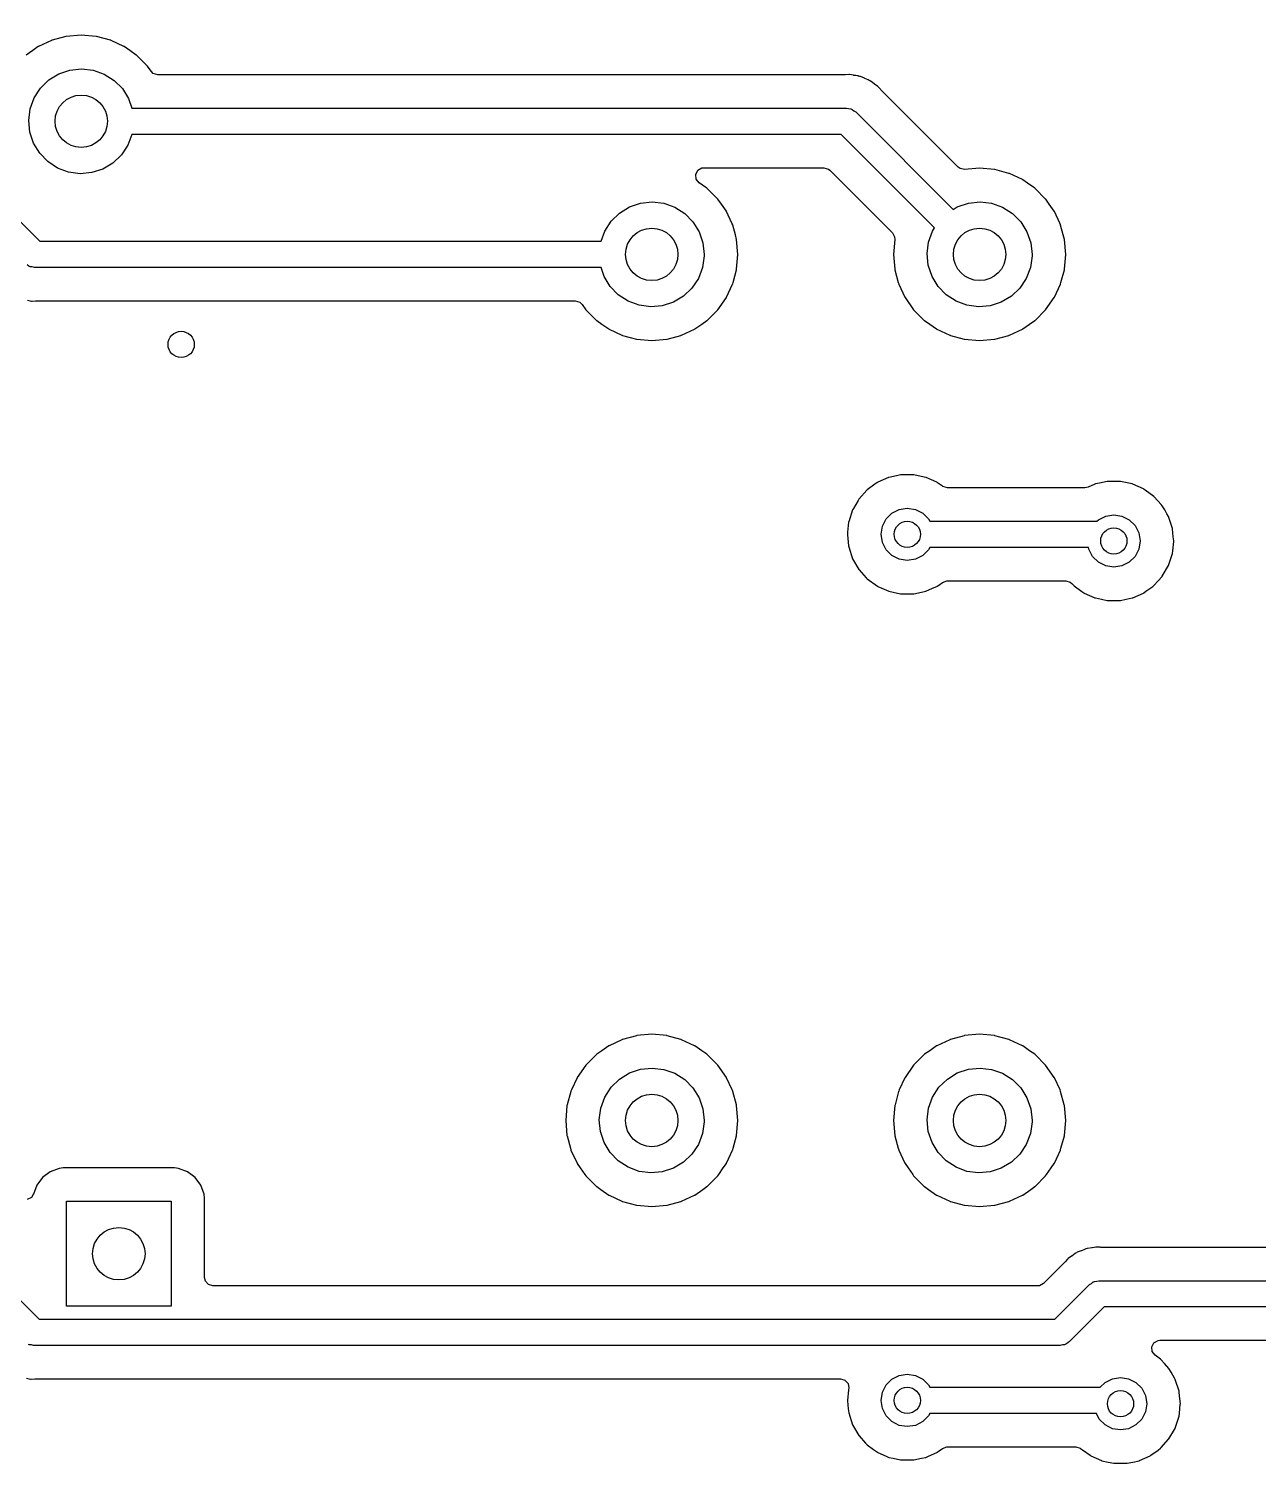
# Model space of a CAD drawing. Extents: x 61 to 228, y -146 to -45.
# Drawn here: x 183.6 to 202.36, y -92.75 to -70.88 of the extents above; entities that cross this region are included whole.
import ezdxf

# ---------------------------------------------------------------- set-up
doc = ezdxf.new("R2010")
doc.units = 0
doc.layers.add('BLACK', color=7, linetype='CONTINUOUS')

msp = doc.modelspace()

# ---------------------------------------------------------------- linework, layer by layer
at = {"layer": 'BLACK', "linetype": 'CONTINUOUS'}
for p, q in [((180.532, -70.877), (183.774, -74.1185)), ((183.95, -71.0564), (183.752, -71.1486)), ((183.955, -71.0541), (183.95, -71.0564)), ((183.95, -71.0564), (183.95, -71.0564)), ((183.96, -71.0527), (183.955, -71.0541)), ((184.171, -70.9963), (183.96, -71.0527)), ((183.96, -71.0527), (183.96, -71.0527)), ((184.176, -70.9949), (184.171, -70.9963)), ((184.171, -70.9963), (184.171, -70.9963)), ((184.404, -70.9749), (184.176, -70.9949)), ((184.632, -70.9949), (184.404, -70.9749)), ((184.637, -70.9963), (184.632, -70.9949)), ((184.848, -71.0527), (184.637, -70.9963)), ((184.637, -70.9963), (184.637, -70.9963)), ((184.853, -71.0541), (184.848, -71.0527)), ((184.848, -71.0527), (184.848, -71.0527)), ((184.858, -71.0564), (184.853, -71.0541)), ((185.056, -71.1486), (184.858, -71.0564)), ((184.858, -71.0564), (184.858, -71.0564)), ((183.664, -71.2093), (183.564, -71.279)), ((183.747, -71.1509), (183.664, -71.2093)), ((183.752, -71.1486), (183.747, -71.1509)), ((183.752, -71.1486), (183.752, -71.1486)), ((185.061, -71.1509), (185.056, -71.1486)), ((185.056, -71.1486), (185.056, -71.1486)), ((185.144, -71.2093), (185.061, -71.1509)), ((185.244, -71.279), (185.144, -71.2093)), ((185.248, -71.2822), (185.244, -71.279)), ((185.244, -71.279), (185.244, -71.279)), ((185.41, -71.4441), (185.248, -71.2822)), ((184.063, -71.5645), (184.232, -71.5071)), ((184.232, -71.5071), (184.41, -71.4884)), ((184.41, -71.4884), (184.587, -71.5095)), ((184.587, -71.5095), (184.755, -71.5694)), ((185.413, -71.4486), (185.41, -71.4441)), ((185.468, -71.5262), (185.413, -71.4486)), ((185.413, -71.4486), (185.413, -71.4486)), ((185.503, -71.5599), (185.468, -71.5262)), ((183.784, -71.7828), (183.911, -71.658)), ((183.911, -71.658), (184.063, -71.5645)), ((184.755, -71.5694), (184.905, -71.6649)), ((184.905, -71.6649), (185.031, -71.7915)), ((185.571, -71.5799), (185.503, -71.5599)), ((196.051, -71.5799), (185.571, -71.5799)), ((196.058, -71.5797), (196.051, -71.5799)), ((196.113, -71.5765), (196.058, -71.5797)), ((196.12, -71.5761), (196.113, -71.5765)), ((196.113, -71.5765), (196.113, -71.5765)), ((196.183, -71.5877), (196.12, -71.5761)), ((196.189, -71.5888), (196.183, -71.5877)), ((196.216, -71.5922), (196.189, -71.5888)), ((196.245, -71.5961), (196.216, -71.5922)), ((196.253, -71.5971), (196.245, -71.5961)), ((196.245, -71.5961), (196.245, -71.5961)), ((196.26, -71.5999), (196.253, -71.5971)), ((196.262, -71.6005), (196.26, -71.5999)), ((196.279, -71.6052), (196.262, -71.6005)), ((196.281, -71.606), (196.279, -71.6052)), ((196.289, -71.6074), (196.281, -71.606)), ((196.347, -71.6336), (196.289, -71.6074)), ((196.353, -71.6362), (196.347, -71.6336)), ((196.405, -71.6566), (196.353, -71.6362)), ((196.413, -71.6594), (196.405, -71.6566)), ((196.405, -71.6566), (196.405, -71.6566)), ((196.419, -71.6638), (196.413, -71.6594)), ((196.421, -71.665), (196.419, -71.6638)), ((196.436, -71.6734), (196.421, -71.665)), ((196.438, -71.6748), (196.436, -71.6734)), ((196.445, -71.6779), (196.438, -71.6748)), ((196.451, -71.6826), (196.445, -71.6779)), ((196.495, -71.7173), (196.451, -71.6826)), ((196.501, -71.7213), (196.495, -71.7173)), ((196.553, -71.758), (196.501, -71.7213)), ((196.586, -71.7961), (196.553, -71.758)), ((183.626, -72.1003), (183.687, -71.9327)), ((183.687, -71.9327), (183.784, -71.7828)), ((185.031, -71.7915), (185.125, -71.9427)), ((185.125, -71.9427), (185.176, -72.0884)), ((196.591, -71.8016), (196.586, -71.7961)), ((196.597, -71.8079), (196.591, -71.8016)), ((197.777, -72.9885), (196.597, -71.8079)), ((183.604, -72.2772), (183.626, -72.1003)), ((185.176, -72.0884), (196.076, -72.0884)), ((196.076, -72.0884), (196.108, -72.0959)), ((196.108, -72.0959), (196.141, -72.0996)), ((196.141, -72.0996), (196.151, -72.1058)), ((196.151, -72.1058), (196.162, -72.1083)), ((196.162, -72.1083), (196.188, -72.1292)), ((196.188, -72.1292), (196.217, -72.147)), ((196.217, -72.147), (197.703, -73.6329)), ((183.621, -72.4547), (183.604, -72.2772)), ((183.678, -72.624), (183.621, -72.4547)), ((183.77, -72.7765), (183.678, -72.624)), ((185.178, -72.4884), (185.116, -72.6541)), ((195.992, -72.4884), (185.178, -72.4884)), ((197.419, -73.9153), (195.992, -72.4884)), ((183.894, -72.9048), (183.77, -72.7765)), ((185.017, -72.8026), (184.888, -72.9256)), ((185.116, -72.6541), (185.017, -72.8026)), ((184.043, -73.0025), (183.894, -72.9048)), ((184.21, -73.0646), (184.043, -73.0025)), ((184.387, -73.0882), (184.21, -73.0646)), ((184.565, -73.0721), (184.387, -73.0882)), ((184.734, -73.0169), (184.565, -73.0721)), ((184.888, -72.9256), (184.734, -73.0169)), ((193.775, -73.1), (193.807, -73.0367)), ((193.807, -73.0367), (193.868, -73.0007)), ((193.868, -73.0007), (193.899, -72.9969)), ((193.899, -72.9969), (195.73, -72.9969)), ((195.73, -72.9969), (195.798, -73.0169)), ((195.798, -73.0169), (195.819, -73.0338)), ((195.819, -73.0338), (196.775, -73.9905)), ((197.808, -73.011), (197.777, -72.9885)), ((197.877, -73.0249), (197.808, -73.011)), ((198.105, -73.005), (197.877, -73.0249)), ((198.333, -73.025), (198.105, -73.005)), ((198.339, -73.0264), (198.333, -73.025)), ((198.549, -73.0828), (198.339, -73.0264)), ((198.339, -73.0264), (198.339, -73.0264)), ((193.782, -73.1707), (193.775, -73.1)), ((193.827, -73.2261), (193.782, -73.1707)), ((193.945, -73.3091), (193.827, -73.2261)), ((198.555, -73.0842), (198.549, -73.0828)), ((198.549, -73.0828), (198.549, -73.0828)), ((198.56, -73.0865), (198.555, -73.0842)), ((198.757, -73.1787), (198.56, -73.0865)), ((198.56, -73.0865), (198.56, -73.0865)), ((198.762, -73.181), (198.757, -73.1787)), ((198.757, -73.1787), (198.757, -73.1787)), ((198.833, -73.2304), (198.762, -73.181)), ((198.945, -73.3091), (198.833, -73.2304)), ((193.95, -73.3123), (193.945, -73.3091)), ((193.945, -73.3091), (193.945, -73.3091)), ((194.112, -73.4742), (193.95, -73.3123)), ((194.115, -73.4787), (194.112, -73.4742)), ((194.167, -73.5529), (194.115, -73.4787)), ((194.115, -73.4787), (194.115, -73.4787)), ((198.95, -73.3123), (198.945, -73.3091)), ((198.945, -73.3091), (198.945, -73.3091)), ((199.112, -73.4742), (198.95, -73.3123)), ((199.115, -73.4787), (199.112, -73.4742)), ((199.167, -73.5529), (199.115, -73.4787)), ((199.115, -73.4787), (199.115, -73.4787)), ((192.485, -73.8129), (192.613, -73.6881)), ((192.613, -73.6881), (192.765, -73.5946)), ((192.765, -73.5946), (192.934, -73.5372)), ((192.934, -73.5372), (193.111, -73.5185)), ((193.111, -73.5185), (193.288, -73.5396)), ((193.288, -73.5396), (193.456, -73.5995)), ((193.456, -73.5995), (193.607, -73.695)), ((193.607, -73.695), (193.732, -73.8216)), ((194.243, -73.6618), (194.167, -73.5529)), ((194.245, -73.6667), (194.243, -73.6618)), ((194.328, -73.8442), (194.245, -73.6667)), ((194.245, -73.6667), (194.245, -73.6667)), ((197.703, -73.6329), (197.765, -73.5946)), ((197.765, -73.5946), (197.934, -73.5372)), ((197.934, -73.5372), (198.111, -73.5185)), ((198.111, -73.5185), (198.288, -73.5396)), ((198.288, -73.5396), (198.456, -73.5995)), ((198.456, -73.5995), (198.607, -73.695)), ((198.607, -73.695), (198.732, -73.8216)), ((199.243, -73.6618), (199.167, -73.5529)), ((199.245, -73.6667), (199.243, -73.6618)), ((199.328, -73.8442), (199.245, -73.6667)), ((199.245, -73.6667), (199.245, -73.6667)), ((192.389, -73.9628), (192.485, -73.8129)), ((193.732, -73.8216), (193.827, -73.9728)), ((194.34, -73.8693), (194.328, -73.8442)), ((194.341, -73.8746), (194.34, -73.8693)), ((194.38, -74.0202), (194.341, -73.8746)), ((194.341, -73.8746), (194.341, -73.8746)), ((197.389, -73.9628), (197.419, -73.9153)), ((198.732, -73.8216), (198.827, -73.9728)), ((199.34, -73.8693), (199.328, -73.8442)), ((199.341, -73.8746), (199.34, -73.8693)), ((199.38, -74.0202), (199.341, -73.8746)), ((199.341, -73.8746), (199.341, -73.8746)), ((183.774, -74.1185), (192.332, -74.1185)), ((192.332, -74.1185), (192.389, -73.9628)), ((193.827, -73.9728), (193.886, -74.1413)), ((193.886, -74.1413), (193.905, -74.3185)), ((194.399, -74.0904), (194.38, -74.0202)), ((194.419, -74.3185), (194.399, -74.0904)), ((196.775, -73.9905), (196.809, -74.0528)), ((196.812, -74.0906), (196.792, -74.3185)), ((196.809, -74.0528), (196.812, -74.0906)), ((197.305, -74.3073), (197.328, -74.1304)), ((197.328, -74.1304), (197.389, -73.9628)), ((198.827, -73.9728), (198.886, -74.1413)), ((198.886, -74.1413), (198.905, -74.3185)), ((199.399, -74.0904), (199.38, -74.0202)), ((199.419, -74.3185), (199.399, -74.0904)), ((193.905, -74.3408), (193.88, -74.5175)), ((193.905, -74.3185), (193.905, -74.3408)), ((194.399, -74.5466), (194.419, -74.3185)), ((196.792, -74.3185), (196.812, -74.5466)), ((197.323, -74.4848), (197.305, -74.3073)), ((198.905, -74.3408), (198.88, -74.5175)), ((198.905, -74.3185), (198.905, -74.3408)), ((199.399, -74.5466), (199.419, -74.3185)), ((183.604, -74.4986), (183.578, -74.4777)), ((183.615, -74.5011), (183.604, -74.4986)), ((183.625, -74.5073), (183.615, -74.5011)), ((183.658, -74.511), (183.625, -74.5073)), ((183.691, -74.5185), (183.658, -74.511)), ((192.334, -74.5185), (183.691, -74.5185)), ((192.379, -74.6541), (192.334, -74.5185)), ((193.88, -74.5175), (193.817, -74.6842)), ((194.345, -74.7461), (194.398, -74.5519)), ((194.398, -74.5519), (194.399, -74.5466)), ((194.398, -74.5519), (194.398, -74.5519)), ((196.812, -74.5466), (196.813, -74.5519)), ((196.813, -74.5519), (196.813, -74.5519)), ((196.813, -74.5519), (196.865, -74.7461)), ((197.379, -74.6541), (197.323, -74.4848)), ((198.88, -74.5175), (198.817, -74.6842)), ((199.345, -74.7461), (199.398, -74.5519)), ((199.398, -74.5519), (199.399, -74.5466)), ((199.398, -74.5519), (199.398, -74.5519)), ((192.472, -74.8066), (192.379, -74.6541)), ((192.595, -74.9349), (192.472, -74.8066)), ((193.817, -74.6842), (193.718, -74.8327)), ((194.245, -74.9703), (194.337, -74.7727)), ((194.337, -74.7727), (194.34, -74.7677)), ((194.337, -74.7727), (194.337, -74.7727)), ((194.34, -74.7677), (194.345, -74.7461)), ((196.865, -74.7461), (196.871, -74.7677)), ((196.871, -74.7677), (196.873, -74.7727)), ((196.873, -74.7727), (196.873, -74.7727)), ((196.873, -74.7727), (196.966, -74.9703)), ((197.472, -74.8066), (197.379, -74.6541)), ((197.595, -74.9349), (197.472, -74.8066)), ((198.817, -74.6842), (198.718, -74.8327)), ((199.245, -74.9703), (199.337, -74.7727)), ((199.337, -74.7727), (199.34, -74.7677)), ((199.337, -74.7727), (199.337, -74.7727)), ((199.34, -74.7677), (199.345, -74.7461)), ((183.583, -75.0192), (183.607, -75.0236)), ((183.607, -75.0236), (183.646, -75.0308)), ((183.646, -75.0308), (183.654, -75.0304)), ((183.654, -75.0304), (183.708, -75.0272)), ((183.654, -75.0304), (183.654, -75.0304)), ((183.708, -75.0272), (183.716, -75.027)), ((183.716, -75.027), (191.939, -75.027)), ((191.939, -75.027), (192.007, -75.047)), ((192.745, -75.0326), (192.595, -74.9349)), ((192.912, -75.0947), (192.745, -75.0326)), ((193.589, -74.9557), (193.436, -75.047)), ((193.718, -74.8327), (193.589, -74.9557)), ((194.112, -75.1628), (194.243, -74.9752)), ((194.243, -74.9752), (194.245, -74.9703)), ((194.245, -74.9703), (194.245, -74.9703)), ((196.966, -74.9703), (196.966, -74.9703)), ((196.966, -74.9703), (196.968, -74.9752)), ((196.968, -74.9752), (197.099, -75.1628)), ((197.745, -75.0326), (197.595, -74.9349)), ((197.912, -75.0947), (197.745, -75.0326)), ((198.589, -74.9557), (198.436, -75.047)), ((198.718, -74.8327), (198.589, -74.9557)), ((199.112, -75.1628), (199.243, -74.9752)), ((199.243, -74.9752), (199.245, -74.9703)), ((199.245, -74.9703), (199.245, -74.9703)), ((192.007, -75.047), (192.042, -75.0807)), ((192.042, -75.0807), (192.099, -75.1628)), ((192.099, -75.1628), (192.261, -75.3247)), ((193.089, -75.1183), (192.912, -75.0947)), ((193.266, -75.1022), (193.089, -75.1183)), ((193.436, -75.047), (193.266, -75.1022)), ((193.95, -75.3247), (194.112, -75.1628)), ((197.099, -75.1628), (197.261, -75.3247)), ((198.089, -75.1183), (197.912, -75.0947)), ((198.266, -75.1022), (198.089, -75.1183)), ((198.436, -75.047), (198.266, -75.1022)), ((198.95, -75.3247), (199.112, -75.1628)), ((192.261, -75.3247), (192.266, -75.3279)), ((192.266, -75.3279), (192.266, -75.3279)), ((192.266, -75.3279), (192.344, -75.3826)), ((192.344, -75.3826), (192.449, -75.456)), ((192.449, -75.456), (192.454, -75.4583)), ((192.454, -75.4583), (192.454, -75.4583)), ((192.454, -75.4583), (192.651, -75.5505)), ((193.56, -75.5505), (193.757, -75.4583)), ((193.757, -75.4583), (193.762, -75.456)), ((193.757, -75.4583), (193.757, -75.4583)), ((193.762, -75.456), (193.867, -75.3826)), ((193.867, -75.3826), (193.945, -75.3279)), ((193.945, -75.3279), (193.95, -75.3247)), ((193.945, -75.3279), (193.945, -75.3279)), ((197.261, -75.3247), (197.266, -75.3279)), ((197.266, -75.3279), (197.266, -75.3279)), ((197.266, -75.3279), (197.344, -75.3826)), ((197.344, -75.3826), (197.449, -75.456)), ((197.449, -75.456), (197.454, -75.4583)), ((197.454, -75.4583), (197.454, -75.4583)), ((197.454, -75.4583), (197.651, -75.5505)), ((198.56, -75.5505), (198.757, -75.4583)), ((198.757, -75.4583), (198.762, -75.456)), ((198.757, -75.4583), (198.757, -75.4583)), ((198.762, -75.456), (198.867, -75.3826)), ((198.867, -75.3826), (198.945, -75.3279)), ((198.945, -75.3279), (198.95, -75.3247)), ((198.945, -75.3279), (198.945, -75.3279)), ((192.651, -75.5505), (192.656, -75.5528)), ((192.656, -75.5528), (192.661, -75.5542)), ((192.661, -75.5542), (192.661, -75.5542)), ((192.661, -75.5542), (192.872, -75.6106)), ((192.872, -75.6106), (192.872, -75.6106)), ((192.872, -75.6106), (192.877, -75.612)), ((192.877, -75.612), (193.105, -75.632)), ((193.105, -75.632), (193.333, -75.612)), ((193.333, -75.612), (193.339, -75.6106)), ((193.339, -75.6106), (193.549, -75.5542)), ((193.339, -75.6106), (193.339, -75.6106)), ((193.549, -75.5542), (193.555, -75.5528)), ((193.549, -75.5542), (193.549, -75.5542)), ((193.555, -75.5528), (193.56, -75.5505)), ((197.651, -75.5505), (197.656, -75.5528)), ((197.656, -75.5528), (197.661, -75.5542)), ((197.661, -75.5542), (197.661, -75.5542)), ((197.661, -75.5542), (197.872, -75.6106)), ((197.872, -75.6106), (197.872, -75.6106)), ((197.872, -75.6106), (197.877, -75.612)), ((197.877, -75.612), (198.105, -75.632)), ((198.105, -75.632), (198.333, -75.612)), ((198.333, -75.612), (198.339, -75.6106)), ((198.339, -75.6106), (198.549, -75.5542)), ((198.339, -75.6106), (198.339, -75.6106)), ((198.549, -75.5542), (198.555, -75.5528)), ((198.549, -75.5542), (198.549, -75.5542)), ((198.555, -75.5528), (198.56, -75.5505)), ((196.509, -77.8231), (196.391, -77.9087)), ((196.54, -77.8004), (196.509, -77.8231)), ((196.546, -77.7965), (196.54, -77.8004)), ((196.54, -77.8004), (196.54, -77.8004)), ((196.552, -77.7938), (196.546, -77.7965)), ((196.714, -77.7215), (196.552, -77.7938)), ((196.552, -77.7938), (196.552, -77.7938)), ((196.72, -77.7188), (196.714, -77.7215)), ((196.714, -77.7215), (196.714, -77.7215)), ((196.838, -77.6939), (196.72, -77.7188)), ((196.9, -77.6805), (196.838, -77.6939)), ((196.907, -77.6791), (196.9, -77.6805)), ((196.9, -77.6805), (196.9, -77.6805)), ((197.098, -77.6791), (196.907, -77.6791)), ((197.104, -77.6805), (197.098, -77.6791)), ((197.167, -77.6939), (197.104, -77.6805)), ((197.104, -77.6805), (197.104, -77.6805)), ((197.285, -77.7188), (197.167, -77.6939)), ((197.291, -77.7215), (197.285, -77.7188)), ((197.453, -77.7938), (197.291, -77.7215)), ((197.291, -77.7215), (197.291, -77.7215)), ((197.459, -77.7965), (197.453, -77.7938)), ((197.453, -77.7938), (197.453, -77.7938)), ((197.464, -77.8004), (197.459, -77.7965)), ((197.54, -77.855), (197.464, -77.8004)), ((197.464, -77.8004), (197.464, -77.8004)), ((197.546, -77.8591), (197.54, -77.855)), ((197.614, -77.8791), (197.546, -77.8591)), ((199.711, -77.8791), (197.614, -77.8791)), ((199.762, -77.8682), (199.711, -77.8791)), ((199.864, -77.8231), (199.762, -77.8682)), ((199.87, -77.8204), (199.864, -77.8231)), ((199.864, -77.8231), (199.864, -77.8231)), ((199.932, -77.8072), (199.87, -77.8204)), ((200.05, -77.7821), (199.932, -77.8072)), ((200.057, -77.7807), (200.05, -77.7821)), ((200.05, -77.7821), (200.05, -77.7821)), ((200.247, -77.7807), (200.057, -77.7807)), ((200.254, -77.7821), (200.247, -77.7807)), ((200.33, -77.7983), (200.254, -77.7821)), ((200.254, -77.7821), (200.254, -77.7821)), ((200.434, -77.8204), (200.33, -77.7983)), ((200.44, -77.8231), (200.434, -77.8204)), ((200.603, -77.8954), (200.44, -77.8231)), ((200.44, -77.8231), (200.44, -77.8231)), ((196.251, -78.0728), (196.181, -78.1926)), ((196.263, -78.0507), (196.251, -78.0728)), ((196.268, -78.0452), (196.263, -78.0507)), ((196.387, -77.9136), (196.268, -78.0452)), ((196.391, -77.9087), (196.387, -77.9136)), ((196.387, -77.9136), (196.387, -77.9136)), ((200.609, -77.8981), (200.603, -77.8954)), ((200.603, -77.8954), (200.603, -77.8954)), ((200.614, -77.902), (200.609, -77.8981)), ((200.63, -77.9136), (200.614, -77.902)), ((200.614, -77.902), (200.614, -77.902)), ((200.763, -78.0103), (200.63, -77.9136)), ((200.768, -78.0152), (200.763, -78.0103)), ((200.874, -78.133), (200.768, -78.0152)), ((200.768, -78.0152), (200.768, -78.0152)), ((196.168, -78.216), (196.109, -78.3977)), ((196.181, -78.1926), (196.168, -78.216)), ((196.679, -78.3525), (196.767, -78.264)), ((196.767, -78.264), (196.879, -78.2072)), ((196.879, -78.2072), (197.002, -78.1876)), ((197.002, -78.1876), (197.126, -78.2072)), ((197.126, -78.2072), (197.238, -78.264)), ((197.238, -78.264), (197.326, -78.3525)), ((199.917, -78.3656), (200.028, -78.3088)), ((200.028, -78.3088), (200.152, -78.2892)), ((200.152, -78.2892), (200.276, -78.3088)), ((200.276, -78.3088), (200.387, -78.3656)), ((200.891, -78.1523), (200.874, -78.133)), ((200.928, -78.216), (200.891, -78.1523)), ((200.961, -78.2736), (200.928, -78.216)), ((200.987, -78.3176), (200.961, -78.2736)), ((201.046, -78.4993), (200.987, -78.3176)), ((196.108, -78.4042), (196.092, -78.5553)), ((196.109, -78.3977), (196.108, -78.4042)), ((196.108, -78.4042), (196.108, -78.4042)), ((196.602, -78.5876), (196.622, -78.464)), ((196.622, -78.464), (196.679, -78.3525)), ((197.326, -78.3525), (197.344, -78.3876)), ((197.344, -78.3876), (199.895, -78.3876)), ((199.895, -78.3876), (199.917, -78.3656)), ((200.387, -78.3656), (200.476, -78.4541)), ((200.476, -78.4541), (200.532, -78.5656)), ((201.046, -78.5058), (201.046, -78.4993)), ((201.059, -78.6243), (201.046, -78.5058)), ((201.046, -78.5058), (201.046, -78.5058)), ((196.092, -78.5553), (196.089, -78.5876)), ((196.089, -78.5876), (196.09, -78.5942)), ((196.09, -78.5942), (196.107, -78.761)), ((196.622, -78.7112), (196.602, -78.5876)), ((196.679, -78.8227), (196.622, -78.7112)), ((200.532, -78.5656), (200.552, -78.6892)), ((200.552, -78.6892), (200.532, -78.8128)), ((201.05, -78.8383), (201.065, -78.6958)), ((201.066, -78.6892), (201.059, -78.6243)), ((201.065, -78.6958), (201.066, -78.6892)), ((196.107, -78.761), (196.109, -78.7775)), ((196.109, -78.7775), (196.168, -78.9592)), ((196.168, -78.9592), (196.263, -79.1245)), ((196.767, -78.9112), (196.679, -78.8227)), ((196.879, -78.968), (196.767, -78.9112)), ((197.002, -78.9876), (196.879, -78.968)), ((197.126, -78.968), (197.002, -78.9876)), ((197.238, -78.9112), (197.126, -78.968)), ((197.326, -78.8227), (197.238, -78.9112)), ((197.344, -78.7876), (197.326, -78.8227)), ((199.768, -78.7876), (197.344, -78.7876)), ((199.772, -78.8128), (199.768, -78.7876)), ((199.828, -78.9243), (199.772, -78.8128)), ((199.917, -79.0128), (199.828, -78.9243)), ((200.476, -78.9243), (200.387, -79.0128)), ((200.532, -78.8128), (200.476, -78.9243)), ((200.987, -79.0608), (201.046, -78.8791)), ((201.046, -78.8791), (201.05, -78.8383)), ((196.263, -79.1245), (196.268, -79.1295)), ((196.268, -79.1295), (196.268, -79.1295)), ((196.268, -79.1295), (196.377, -79.2513)), ((200.028, -79.0696), (199.917, -79.0128)), ((200.152, -79.0892), (200.028, -79.0696)), ((200.276, -79.0696), (200.152, -79.0892)), ((200.387, -79.0128), (200.276, -79.0696)), ((200.891, -79.2261), (200.987, -79.0608)), ((196.377, -79.2513), (196.391, -79.2665)), ((196.391, -79.2665), (196.546, -79.3787)), ((196.546, -79.3787), (196.552, -79.3814)), ((196.552, -79.3814), (196.552, -79.3814)), ((196.552, -79.3814), (196.616, -79.4099)), ((196.616, -79.4099), (196.72, -79.4564)), ((197.285, -79.4564), (197.389, -79.4099)), ((197.389, -79.4099), (197.453, -79.3814)), ((197.453, -79.3814), (197.459, -79.3787)), ((197.453, -79.3814), (197.453, -79.3814)), ((197.459, -79.3787), (197.481, -79.3632)), ((197.481, -79.3632), (197.54, -79.3202)), ((197.54, -79.3202), (197.607, -79.2963)), ((197.607, -79.2963), (197.614, -79.2961)), ((197.614, -79.2961), (199.42, -79.2961)), ((199.42, -79.2961), (199.488, -79.3161)), ((199.488, -79.3161), (199.513, -79.3378)), ((199.513, -79.3378), (199.536, -79.3632)), ((199.536, -79.3632), (199.536, -79.3632)), ((199.536, -79.3632), (199.541, -79.3681)), ((199.541, -79.3681), (199.546, -79.3719)), ((199.546, -79.3719), (199.546, -79.3719)), ((199.546, -79.3719), (199.664, -79.4578)), ((200.642, -79.4564), (200.745, -79.3814)), ((200.745, -79.3814), (200.763, -79.3681)), ((200.763, -79.3681), (200.828, -79.2963)), ((200.828, -79.2963), (200.887, -79.2311)), ((200.887, -79.2311), (200.891, -79.2261)), ((200.887, -79.2311), (200.887, -79.2311)), ((196.72, -79.4564), (196.787, -79.4705)), ((196.787, -79.4705), (196.9, -79.4947)), ((196.9, -79.4947), (196.9, -79.4947)), ((196.9, -79.4947), (196.907, -79.4961)), ((196.907, -79.4961), (197.098, -79.4961)), ((197.098, -79.4961), (197.104, -79.4947)), ((197.104, -79.4947), (197.218, -79.4705)), ((197.104, -79.4947), (197.104, -79.4947)), ((197.218, -79.4705), (197.285, -79.4564)), ((199.664, -79.4578), (199.695, -79.4803)), ((199.695, -79.4803), (199.701, -79.483)), ((199.701, -79.483), (199.701, -79.483)), ((199.701, -79.483), (199.864, -79.5553)), ((199.864, -79.5553), (199.87, -79.558)), ((199.87, -79.558), (199.963, -79.5778)), ((199.963, -79.5778), (200.05, -79.5963)), ((200.05, -79.5963), (200.05, -79.5963)), ((200.05, -79.5963), (200.057, -79.5977)), ((200.057, -79.5977), (200.247, -79.5977)), ((200.247, -79.5977), (200.254, -79.5963)), ((200.254, -79.5963), (200.341, -79.5778)), ((200.254, -79.5963), (200.254, -79.5963)), ((200.341, -79.5778), (200.434, -79.558)), ((200.434, -79.558), (200.44, -79.5553)), ((200.44, -79.5553), (200.603, -79.483)), ((200.603, -79.483), (200.609, -79.4803)), ((200.603, -79.483), (200.603, -79.483)), ((200.609, -79.4803), (200.642, -79.4564)), ((192.449, -86.389), (192.344, -86.4624)), ((192.454, -86.3867), (192.449, -86.389)), ((192.651, -86.2945), (192.454, -86.3867)), ((192.454, -86.3867), (192.454, -86.3867)), ((192.656, -86.2922), (192.651, -86.2945)), ((192.651, -86.2945), (192.651, -86.2945)), ((192.661, -86.2908), (192.656, -86.2922)), ((192.872, -86.2344), (192.661, -86.2908)), ((192.661, -86.2908), (192.661, -86.2908)), ((192.877, -86.233), (192.872, -86.2344)), ((192.872, -86.2344), (192.872, -86.2344)), ((193.105, -86.213), (192.877, -86.233)), ((193.333, -86.233), (193.105, -86.213)), ((193.339, -86.2344), (193.333, -86.233)), ((193.549, -86.2908), (193.339, -86.2344)), ((193.339, -86.2344), (193.339, -86.2344)), ((193.555, -86.2922), (193.549, -86.2908)), ((193.549, -86.2908), (193.549, -86.2908)), ((193.56, -86.2945), (193.555, -86.2922)), ((193.757, -86.3867), (193.56, -86.2945)), ((193.56, -86.2945), (193.56, -86.2945)), ((193.762, -86.389), (193.757, -86.3867)), ((193.757, -86.3867), (193.757, -86.3867)), ((193.867, -86.4624), (193.762, -86.389)), ((197.449, -86.389), (197.344, -86.4624)), ((197.454, -86.3867), (197.449, -86.389)), ((197.651, -86.2945), (197.454, -86.3867)), ((197.454, -86.3867), (197.454, -86.3867)), ((197.656, -86.2922), (197.651, -86.2945)), ((197.651, -86.2945), (197.651, -86.2945)), ((197.661, -86.2908), (197.656, -86.2922)), ((197.872, -86.2344), (197.661, -86.2908)), ((197.661, -86.2908), (197.661, -86.2908)), ((197.877, -86.233), (197.872, -86.2344)), ((197.872, -86.2344), (197.872, -86.2344)), ((198.105, -86.213), (197.877, -86.233)), ((198.333, -86.233), (198.105, -86.213)), ((198.339, -86.2344), (198.333, -86.233)), ((198.549, -86.2908), (198.339, -86.2344)), ((198.339, -86.2344), (198.339, -86.2344)), ((198.555, -86.2922), (198.549, -86.2908)), ((198.549, -86.2908), (198.549, -86.2908)), ((198.56, -86.2945), (198.555, -86.2922)), ((198.757, -86.3867), (198.56, -86.2945)), ((198.56, -86.2945), (198.56, -86.2945)), ((198.762, -86.389), (198.757, -86.3867)), ((198.757, -86.3867), (198.757, -86.3867)), ((198.867, -86.4624), (198.762, -86.389)), ((192.261, -86.5203), (192.099, -86.6822)), ((192.266, -86.5171), (192.261, -86.5203)), ((192.344, -86.4624), (192.266, -86.5171)), ((192.266, -86.5171), (192.266, -86.5171)), ((193.945, -86.5171), (193.867, -86.4624)), ((193.95, -86.5203), (193.945, -86.5171)), ((193.945, -86.5171), (193.945, -86.5171)), ((194.112, -86.6822), (193.95, -86.5203)), ((197.261, -86.5203), (197.099, -86.6822)), ((197.266, -86.5171), (197.261, -86.5203)), ((197.344, -86.4624), (197.266, -86.5171)), ((197.266, -86.5171), (197.266, -86.5171)), ((198.945, -86.5171), (198.867, -86.4624)), ((198.95, -86.5203), (198.945, -86.5171)), ((198.945, -86.5171), (198.945, -86.5171)), ((199.112, -86.6822), (198.95, -86.5203)), ((192.099, -86.6822), (191.968, -86.8698)), ((192.613, -86.8961), (192.765, -86.8026)), ((192.765, -86.8026), (192.934, -86.7452)), ((192.934, -86.7452), (193.111, -86.7265)), ((193.111, -86.7265), (193.288, -86.7476)), ((193.288, -86.7476), (193.456, -86.8075)), ((193.456, -86.8075), (193.607, -86.903)), ((194.243, -86.8698), (194.112, -86.6822)), ((197.099, -86.6822), (196.968, -86.8698)), ((197.613, -86.8961), (197.765, -86.8026)), ((197.765, -86.8026), (197.934, -86.7452)), ((197.934, -86.7452), (198.111, -86.7265)), ((198.111, -86.7265), (198.288, -86.7476)), ((198.288, -86.7476), (198.456, -86.8075)), ((198.456, -86.8075), (198.607, -86.903)), ((199.243, -86.8698), (199.112, -86.6822)), ((191.879, -87.0607), (191.871, -87.0773)), ((191.966, -86.8747), (191.879, -87.0607)), ((191.968, -86.8698), (191.966, -86.8747)), ((191.966, -86.8747), (191.966, -86.8747)), ((192.389, -87.1708), (192.485, -87.0209)), ((192.485, -87.0209), (192.613, -86.8961)), ((193.607, -86.903), (193.732, -87.0296)), ((193.732, -87.0296), (193.827, -87.1808)), ((194.245, -86.8747), (194.243, -86.8698)), ((194.332, -87.0607), (194.245, -86.8747)), ((194.245, -86.8747), (194.245, -86.8747)), ((194.34, -87.0773), (194.332, -87.0607)), ((196.879, -87.0607), (196.871, -87.0773)), ((196.966, -86.8747), (196.879, -87.0607)), ((196.968, -86.8698), (196.966, -86.8747)), ((196.966, -86.8747), (196.966, -86.8747)), ((197.389, -87.1708), (197.485, -87.0209)), ((197.485, -87.0209), (197.613, -86.8961)), ((198.607, -86.903), (198.732, -87.0296)), ((198.732, -87.0296), (198.827, -87.1808)), ((199.245, -86.8747), (199.243, -86.8698)), ((199.332, -87.0607), (199.245, -86.8747)), ((199.245, -86.8747), (199.245, -86.8747)), ((199.34, -87.0773), (199.332, -87.0607)), ((191.815, -87.2885), (191.812, -87.2984)), ((191.87, -87.0826), (191.815, -87.2885)), ((191.871, -87.0773), (191.87, -87.0826)), ((191.87, -87.0826), (191.87, -87.0826)), ((192.328, -87.3384), (192.389, -87.1708)), ((193.827, -87.1808), (193.886, -87.3493)), ((194.341, -87.0826), (194.34, -87.0773)), ((194.396, -87.2885), (194.341, -87.0826)), ((194.341, -87.0826), (194.341, -87.0826)), ((194.399, -87.2984), (194.396, -87.2885)), ((196.815, -87.2885), (196.812, -87.2984)), ((196.87, -87.0826), (196.815, -87.2885)), ((196.871, -87.0773), (196.87, -87.0826)), ((196.87, -87.0826), (196.87, -87.0826)), ((197.328, -87.3384), (197.389, -87.1708)), ((198.827, -87.1808), (198.886, -87.3493)), ((199.341, -87.0826), (199.34, -87.0773)), ((199.396, -87.2885), (199.341, -87.0826)), ((199.341, -87.0826), (199.341, -87.0826)), ((199.399, -87.2984), (199.396, -87.2885)), ((191.812, -87.2984), (191.792, -87.5265)), ((192.305, -87.5153), (192.328, -87.3384)), ((193.886, -87.3493), (193.905, -87.5265)), ((194.419, -87.5265), (194.399, -87.2984)), ((196.812, -87.2984), (196.792, -87.5265)), ((197.305, -87.5153), (197.328, -87.3384)), ((198.886, -87.3493), (198.905, -87.5265)), ((199.419, -87.5265), (199.399, -87.2984)), ((191.792, -87.5265), (191.812, -87.7546)), ((192.323, -87.6928), (192.305, -87.5153)), ((192.379, -87.8621), (192.323, -87.6928)), ((193.88, -87.7255), (193.817, -87.8922)), ((193.905, -87.5488), (193.88, -87.7255)), ((193.905, -87.5265), (193.905, -87.5488)), ((194.399, -87.7546), (194.419, -87.5265)), ((196.792, -87.5265), (196.812, -87.7546)), ((197.323, -87.6928), (197.305, -87.5153)), ((197.379, -87.8621), (197.323, -87.6928)), ((198.88, -87.7255), (198.817, -87.8922)), ((198.905, -87.5488), (198.88, -87.7255)), ((198.905, -87.5265), (198.905, -87.5488)), ((199.399, -87.7546), (199.419, -87.5265)), ((191.812, -87.7546), (191.813, -87.7599)), ((191.813, -87.7599), (191.813, -87.7599)), ((191.813, -87.7599), (191.864, -87.951)), ((192.472, -88.0146), (192.379, -87.8621)), ((193.817, -87.8922), (193.718, -88.0407)), ((194.346, -87.951), (194.398, -87.7599)), ((194.398, -87.7599), (194.399, -87.7546)), ((194.398, -87.7599), (194.398, -87.7599)), ((196.812, -87.7546), (196.813, -87.7599)), ((196.813, -87.7599), (196.813, -87.7599)), ((196.813, -87.7599), (196.864, -87.951)), ((197.472, -88.0146), (197.379, -87.8621)), ((198.817, -87.8922), (198.718, -88.0407)), ((199.346, -87.951), (199.398, -87.7599)), ((199.398, -87.7599), (199.399, -87.7546)), ((199.398, -87.7599), (199.398, -87.7599)), ((191.864, -87.951), (191.871, -87.9757)), ((191.871, -87.9757), (191.873, -87.9807)), ((191.873, -87.9807), (191.873, -87.9807)), ((191.873, -87.9807), (191.966, -88.1783)), ((192.595, -88.1429), (192.472, -88.0146)), ((192.745, -88.2406), (192.595, -88.1429)), ((193.589, -88.1637), (193.436, -88.255)), ((193.718, -88.0407), (193.589, -88.1637)), ((194.245, -88.1783), (194.337, -87.9807)), ((194.337, -87.9807), (194.34, -87.9757)), ((194.337, -87.9807), (194.337, -87.9807)), ((194.34, -87.9757), (194.346, -87.951)), ((196.864, -87.951), (196.871, -87.9757)), ((196.871, -87.9757), (196.873, -87.9807)), ((196.873, -87.9807), (196.873, -87.9807)), ((196.873, -87.9807), (196.966, -88.1783)), ((197.595, -88.1429), (197.472, -88.0146)), ((197.745, -88.2406), (197.595, -88.1429)), ((198.589, -88.1637), (198.436, -88.255)), ((198.718, -88.0407), (198.589, -88.1637)), ((199.245, -88.1783), (199.337, -87.9807)), ((199.337, -87.9807), (199.34, -87.9757)), ((199.337, -87.9807), (199.337, -87.9807)), ((199.34, -87.9757), (199.346, -87.951)), ((183.931, -88.3079), (183.814, -88.3952)), ((184.067, -88.2568), (183.931, -88.3079)), ((184.129, -88.25), (184.067, -88.2568)), ((185.826, -88.25), (184.129, -88.25)), ((185.888, -88.2568), (185.826, -88.25)), ((186.024, -88.3079), (185.888, -88.2568)), ((186.141, -88.3952), (186.024, -88.3079)), ((191.966, -88.1783), (191.966, -88.1783)), ((191.966, -88.1783), (191.968, -88.1832)), ((191.968, -88.1832), (192.015, -88.25)), ((192.015, -88.25), (192.085, -88.3504)), ((192.085, -88.3504), (192.099, -88.3708)), ((192.099, -88.3708), (192.261, -88.5327)), ((192.912, -88.3027), (192.745, -88.2406)), ((193.089, -88.3263), (192.912, -88.3027)), ((193.266, -88.3102), (193.089, -88.3263)), ((193.436, -88.255), (193.266, -88.3102)), ((193.95, -88.5327), (194.112, -88.3708)), ((194.112, -88.3708), (194.126, -88.3504)), ((194.126, -88.3504), (194.196, -88.25)), ((194.196, -88.25), (194.243, -88.1832)), ((194.243, -88.1832), (194.245, -88.1783)), ((194.245, -88.1783), (194.245, -88.1783)), ((196.966, -88.1783), (196.966, -88.1783)), ((196.966, -88.1783), (196.968, -88.1832)), ((196.968, -88.1832), (197.015, -88.25)), ((197.015, -88.25), (197.085, -88.3504)), ((197.085, -88.3504), (197.099, -88.3708)), ((197.099, -88.3708), (197.261, -88.5327)), ((197.912, -88.3027), (197.745, -88.2406)), ((198.089, -88.3263), (197.912, -88.3027)), ((198.266, -88.3102), (198.089, -88.3263)), ((198.436, -88.255), (198.266, -88.3102)), ((198.95, -88.5327), (199.112, -88.3708)), ((199.112, -88.3708), (199.126, -88.3504)), ((199.126, -88.3504), (199.196, -88.25)), ((199.196, -88.25), (199.243, -88.1832)), ((199.243, -88.1832), (199.245, -88.1783)), ((199.245, -88.1783), (199.245, -88.1783)), ((183.727, -88.5118), (183.676, -88.6482)), ((183.814, -88.3952), (183.727, -88.5118)), ((186.228, -88.5118), (186.141, -88.3952)), ((186.279, -88.6482), (186.228, -88.5118)), ((192.261, -88.5327), (192.266, -88.5359)), ((192.266, -88.5359), (192.266, -88.5359)), ((192.266, -88.5359), (192.327, -88.5787)), ((192.327, -88.5787), (192.449, -88.664)), ((193.762, -88.664), (193.884, -88.5787)), ((193.884, -88.5787), (193.945, -88.5359)), ((193.945, -88.5359), (193.95, -88.5327)), ((193.945, -88.5359), (193.945, -88.5359)), ((197.261, -88.5327), (197.266, -88.5359)), ((197.266, -88.5359), (197.266, -88.5359)), ((197.266, -88.5359), (197.327, -88.5787)), ((197.327, -88.5787), (197.449, -88.664)), ((198.762, -88.664), (198.884, -88.5787)), ((198.884, -88.5787), (198.945, -88.5359)), ((198.945, -88.5359), (198.95, -88.5327)), ((198.945, -88.5359), (198.945, -88.5359)), ((183.644, -88.6997), (183.581, -88.7325)), ((183.674, -88.6475), (183.644, -88.6997)), ((183.676, -88.6482), (183.674, -88.6475)), ((184.177, -90.3585), (184.177, -88.7585)), ((184.177, -88.7585), (185.777, -88.7585)), ((185.777, -88.7585), (185.777, -90.3585)), ((186.286, -88.7104), (186.279, -88.6482)), ((186.286, -89.9235), (186.286, -88.7104)), ((192.449, -88.664), (192.454, -88.6663)), ((192.454, -88.6663), (192.454, -88.6663)), ((192.454, -88.6663), (192.651, -88.7585)), ((192.651, -88.7585), (192.656, -88.7608)), ((192.656, -88.7608), (192.661, -88.7622)), ((192.661, -88.7622), (192.661, -88.7622)), ((192.661, -88.7622), (192.872, -88.8186)), ((192.872, -88.8186), (192.872, -88.8186)), ((192.872, -88.8186), (192.877, -88.82)), ((192.877, -88.82), (193.105, -88.84)), ((193.105, -88.84), (193.333, -88.82)), ((193.333, -88.82), (193.339, -88.8186)), ((193.339, -88.8186), (193.549, -88.7622)), ((193.339, -88.8186), (193.339, -88.8186)), ((193.549, -88.7622), (193.555, -88.7608)), ((193.549, -88.7622), (193.549, -88.7622)), ((193.555, -88.7608), (193.56, -88.7585)), ((193.56, -88.7585), (193.757, -88.6663)), ((193.757, -88.6663), (193.762, -88.664)), ((193.757, -88.6663), (193.757, -88.6663)), ((197.449, -88.664), (197.454, -88.6663)), ((197.454, -88.6663), (197.454, -88.6663)), ((197.454, -88.6663), (197.651, -88.7585)), ((197.651, -88.7585), (197.656, -88.7608)), ((197.656, -88.7608), (197.661, -88.7622)), ((197.661, -88.7622), (197.661, -88.7622)), ((197.661, -88.7622), (197.872, -88.8186)), ((197.872, -88.8186), (197.872, -88.8186)), ((197.872, -88.8186), (197.877, -88.82)), ((197.877, -88.82), (198.105, -88.84)), ((198.105, -88.84), (198.333, -88.82)), ((198.333, -88.82), (198.339, -88.8186)), ((198.339, -88.8186), (198.549, -88.7622)), ((198.339, -88.8186), (198.339, -88.8186)), ((198.549, -88.7622), (198.555, -88.7608)), ((198.549, -88.7622), (198.549, -88.7622)), ((198.555, -88.7608), (198.56, -88.7585)), ((198.56, -88.7585), (198.757, -88.6663)), ((198.757, -88.6663), (198.762, -88.664)), ((198.757, -88.6663), (198.757, -88.6663)), ((199.743, -89.4802), (199.727, -89.4847)), ((199.746, -89.4796), (199.743, -89.4802)), ((199.753, -89.4769), (199.746, -89.4796)), ((199.817, -89.4692), (199.753, -89.4769)), ((199.823, -89.4683), (199.817, -89.4692)), ((199.852, -89.4632), (199.823, -89.4683)), ((199.879, -89.4586), (199.852, -89.4632)), ((199.886, -89.4573), (199.879, -89.4586)), ((199.879, -89.4586), (199.879, -89.4586)), ((199.894, -89.4578), (199.886, -89.4573)), ((199.944, -89.4612), (199.894, -89.4578)), ((199.894, -89.4578), (199.894, -89.4578)), ((199.952, -89.4615), (199.944, -89.4612)), ((218.415, -89.4615), (199.952, -89.4615)), ((199.405, -89.6864), (199.079, -90.0126)), ((199.41, -89.6812), (199.405, -89.6864)), ((199.446, -89.6403), (199.41, -89.6812)), ((199.451, -89.6346), (199.446, -89.6403)), ((199.446, -89.6403), (199.446, -89.6403)), ((199.458, -89.6303), (199.451, -89.6346)), ((199.504, -89.5985), (199.458, -89.6303)), ((199.458, -89.6303), (199.458, -89.6303)), ((199.509, -89.5946), (199.504, -89.5985)), ((199.56, -89.5557), (199.509, -89.5946)), ((199.567, -89.5526), (199.56, -89.5557)), ((199.569, -89.5513), (199.567, -89.5526)), ((199.584, -89.5431), (199.569, -89.5513)), ((199.586, -89.5418), (199.584, -89.5431)), ((199.593, -89.5375), (199.586, -89.5418)), ((199.653, -89.5149), (199.593, -89.5375)), ((199.659, -89.5124), (199.653, -89.5149)), ((199.705, -89.4921), (199.659, -89.5124)), ((199.717, -89.4868), (199.705, -89.4921)), ((199.725, -89.4855), (199.717, -89.4868)), ((199.727, -89.4847), (199.725, -89.4855)), ((183.164, -89.962), (183.76, -90.558)), ((186.297, -89.9759), (186.286, -89.9235)), ((186.344, -90.0295), (186.297, -89.9759)), ((186.412, -90.0495), (186.344, -90.0295)), ((198.99, -90.0495), (186.412, -90.0495)), ((199.017, -90.0466), (198.99, -90.0495)), ((199.079, -90.0126), (199.017, -90.0466)), ((199.253, -90.558), (199.782, -90.0283)), ((199.782, -90.0283), (199.811, -90.0106)), ((199.811, -90.0106), (199.837, -89.9898)), ((199.837, -89.9898), (199.848, -89.9872)), ((199.848, -89.9872), (199.858, -89.9811)), ((199.858, -89.9811), (199.891, -89.9774)), ((199.891, -89.9774), (199.923, -89.97)), ((199.923, -89.97), (218.44, -89.97)), ((183.76, -90.558), (199.253, -90.558)), ((185.777, -90.3585), (184.177, -90.3585)), ((200.006, -90.37), (199.477, -90.8997)), ((218.357, -90.37), (200.006, -90.37)), ((183.611, -90.9468), (183.601, -90.9407)), ((183.644, -90.9505), (183.611, -90.9468)), ((183.677, -90.958), (183.644, -90.9505)), ((199.335, -90.958), (183.677, -90.958)), ((199.368, -90.9506), (199.335, -90.958)), ((199.401, -90.9469), (199.368, -90.9506)), ((199.411, -90.9408), (199.401, -90.9469)), ((199.422, -90.9382), (199.411, -90.9408)), ((199.448, -90.9174), (199.422, -90.9382)), ((199.477, -90.8997), (199.448, -90.9174)), ((200.731, -90.9795), (200.764, -90.9167)), ((200.737, -91.0502), (200.731, -90.9795)), ((200.764, -90.9167), (200.826, -90.8818)), ((200.826, -90.8818), (200.855, -90.8785)), ((200.855, -90.8785), (218.094, -90.8785)), ((200.781, -91.1064), (200.737, -91.0502)), ((200.824, -91.1379), (200.781, -91.1064)), ((200.865, -91.1675), (200.824, -91.1379)), ((200.869, -91.1724), (200.865, -91.1675)), ((200.923, -91.232), (200.869, -91.1724)), ((200.869, -91.1724), (200.869, -91.1724)), ((196.767, -91.472), (196.879, -91.4152)), ((196.879, -91.4152), (197.002, -91.3956)), ((197.002, -91.3956), (197.126, -91.4152)), ((197.126, -91.4152), (197.238, -91.472)), ((200.13, -91.466), (200.254, -91.4464)), ((200.254, -91.4464), (200.377, -91.466)), ((200.993, -91.3095), (200.923, -91.232)), ((201.024, -91.3638), (200.993, -91.3095)), ((201.079, -91.4587), (201.024, -91.3638)), ((183.569, -91.4587), (183.632, -91.4703)), ((183.632, -91.4703), (183.64, -91.4699)), ((183.64, -91.4699), (183.694, -91.4667)), ((183.64, -91.4699), (183.64, -91.4699)), ((183.694, -91.4667), (183.702, -91.4665)), ((183.702, -91.4665), (195.984, -91.4665)), ((195.984, -91.4665), (196.052, -91.4865)), ((196.052, -91.4865), (196.098, -91.5402)), ((196.106, -91.6357), (196.089, -91.7956)), ((196.098, -91.5402), (196.109, -91.6057)), ((196.109, -91.6057), (196.106, -91.6357)), ((196.622, -91.672), (196.679, -91.5605)), ((196.679, -91.5605), (196.767, -91.472)), ((197.238, -91.472), (197.326, -91.5605)), ((197.326, -91.5605), (197.344, -91.5956)), ((197.344, -91.5956), (199.946, -91.5956)), ((199.946, -91.5956), (200.018, -91.5228)), ((200.018, -91.5228), (200.13, -91.466)), ((200.377, -91.466), (200.489, -91.5228)), ((200.489, -91.5228), (200.577, -91.6113)), ((200.577, -91.6113), (200.634, -91.7228)), ((201.088, -91.4748), (201.079, -91.4587)), ((201.147, -91.6565), (201.088, -91.4748)), ((201.148, -91.663), (201.147, -91.6565)), ((201.155, -91.7289), (201.148, -91.663)), ((201.148, -91.663), (201.148, -91.663)), ((196.089, -91.7956), (196.09, -91.8022)), ((196.09, -91.8022), (196.102, -91.9248)), ((196.602, -91.7956), (196.622, -91.672)), ((196.622, -91.9192), (196.602, -91.7956)), ((200.634, -91.7228), (200.654, -91.8464)), ((200.654, -91.8464), (200.634, -91.97)), ((201.152, -91.9918), (201.166, -91.853)), ((201.167, -91.8464), (201.155, -91.7289)), ((201.166, -91.853), (201.167, -91.8464)), ((196.102, -91.9248), (196.109, -91.9855)), ((196.109, -91.9855), (196.168, -92.1672)), ((196.679, -92.0307), (196.622, -91.9192)), ((196.767, -92.1192), (196.679, -92.0307)), ((197.326, -92.0307), (197.238, -92.1192)), ((197.344, -91.9956), (197.326, -92.0307)), ((199.886, -91.9956), (197.344, -91.9956)), ((199.93, -92.0815), (199.886, -91.9956)), ((200.018, -92.17), (199.93, -92.0815)), ((200.577, -92.0815), (200.489, -92.17)), ((200.634, -91.97), (200.577, -92.0815)), ((201.088, -92.218), (201.147, -92.0363)), ((201.147, -92.0363), (201.152, -91.9918)), ((196.168, -92.1672), (196.263, -92.3325)), ((196.879, -92.176), (196.767, -92.1192)), ((197.002, -92.1956), (196.879, -92.176)), ((197.126, -92.176), (197.002, -92.1956)), ((197.238, -92.1192), (197.126, -92.176)), ((200.13, -92.2268), (200.018, -92.17)), ((200.254, -92.2464), (200.13, -92.2268)), ((200.377, -92.2268), (200.254, -92.2464)), ((200.489, -92.17), (200.377, -92.2268)), ((200.993, -92.3833), (201.077, -92.2375)), ((201.077, -92.2375), (201.085, -92.2237)), ((201.085, -92.2237), (201.088, -92.218)), ((201.085, -92.2237), (201.085, -92.2237)), ((196.263, -92.3325), (196.268, -92.3375)), ((196.268, -92.3375), (196.268, -92.3375)), ((196.268, -92.3375), (196.365, -92.4458)), ((196.365, -92.4458), (196.391, -92.4745)), ((196.391, -92.4745), (196.489, -92.5455)), ((197.473, -92.5764), (197.54, -92.5282)), ((197.54, -92.5282), (197.607, -92.5043)), ((197.607, -92.5043), (197.614, -92.5041)), ((197.614, -92.5041), (199.572, -92.5041)), ((199.572, -92.5041), (199.64, -92.5241)), ((199.64, -92.5241), (199.646, -92.5282)), ((199.646, -92.5282), (199.676, -92.5496)), ((200.828, -92.5524), (200.865, -92.5253)), ((200.865, -92.5253), (200.875, -92.5141)), ((200.875, -92.5141), (200.988, -92.3883)), ((200.988, -92.3883), (200.993, -92.3833)), ((200.988, -92.3883), (200.988, -92.3883)), ((196.489, -92.5455), (196.531, -92.5764)), ((196.531, -92.5764), (196.546, -92.5867)), ((196.546, -92.5867), (196.552, -92.5894)), ((196.552, -92.5894), (196.552, -92.5894)), ((196.552, -92.5894), (196.679, -92.6459)), ((196.679, -92.6459), (196.72, -92.6644)), ((196.72, -92.6644), (196.787, -92.6785)), ((196.787, -92.6785), (196.9, -92.7027)), ((196.9, -92.7027), (196.9, -92.7027)), ((196.9, -92.7027), (196.907, -92.7041)), ((196.907, -92.7041), (197.098, -92.7041)), ((197.098, -92.7041), (197.104, -92.7027)), ((197.104, -92.7027), (197.218, -92.6785)), ((197.104, -92.7027), (197.104, -92.7027)), ((197.218, -92.6785), (197.285, -92.6644)), ((197.285, -92.6644), (197.326, -92.6459)), ((197.326, -92.6459), (197.453, -92.5894)), ((197.453, -92.5894), (197.459, -92.5867)), ((197.453, -92.5894), (197.453, -92.5894)), ((197.459, -92.5867), (197.473, -92.5764)), ((199.676, -92.5496), (199.789, -92.6316)), ((199.789, -92.6316), (199.797, -92.6375)), ((199.797, -92.6375), (199.803, -92.6402)), ((199.803, -92.6402), (199.803, -92.6402)), ((199.803, -92.6402), (199.965, -92.7125)), ((199.965, -92.7125), (199.971, -92.7152)), ((199.971, -92.7152), (200.065, -92.735)), ((200.065, -92.735), (200.152, -92.7535)), ((200.152, -92.7535), (200.152, -92.7535)), ((200.152, -92.7535), (200.158, -92.7549)), ((200.158, -92.7549), (200.349, -92.7549)), ((200.349, -92.7549), (200.356, -92.7535)), ((200.356, -92.7535), (200.442, -92.735)), ((200.356, -92.7535), (200.356, -92.7535)), ((200.442, -92.735), (200.536, -92.7152)), ((200.536, -92.7152), (200.542, -92.7125)), ((200.542, -92.7125), (200.704, -92.6402)), ((200.704, -92.6402), (200.71, -92.6375)), ((200.704, -92.6402), (200.704, -92.6402)), ((200.71, -92.6375), (200.718, -92.6316)), ((200.718, -92.6316), (200.828, -92.5524))]:
    msp.add_line(p, q, dxfattribs=at)
at = {"layer": 'BLACK'}
for centre, radius in [((184.404, -72.2884), 0.4), ((193.105, -74.3185), 0.4), ((198.105, -74.3185), 0.4), ((185.928, -75.692), 0.2), ((197.002, -78.5876), 0.2), ((200.152, -78.6892), 0.2), ((193.105, -87.5265), 0.4), ((198.105, -87.5265), 0.4), ((184.977, -89.5585), 0.4), ((197.002, -91.7956), 0.2), ((200.254, -91.8464), 0.2)]:
    msp.add_circle(centre, radius, dxfattribs=at)

doc.saveas('drawing.dxf')
